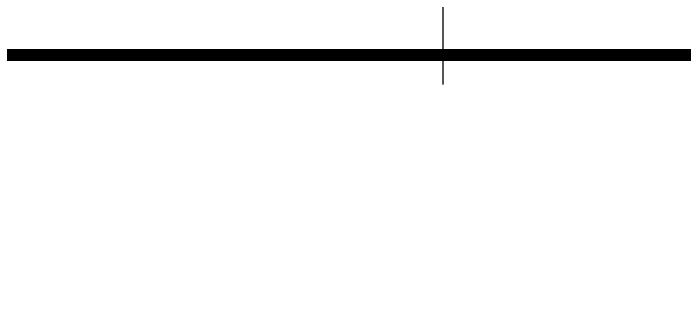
# Model space of a CAD drawing. Header units: millimetres. Extents: x -4760 to 87103, y -23275 to 20441.
# Drawn here: x 4880 to 7122, y 13647 to 14659 of the extents above; entities that cross this region are included whole.
import ezdxf
from ezdxf.enums import TextEntityAlignment as Align

# ---------------------------------------------------------------- set-up
doc = ezdxf.new("R2010")
doc.units = ezdxf.units.MM
doc.header["$LTSCALE"] = 150
doc.linetypes.add('ACAD_ISO10W100', pattern=[18, 12, -3, 0, -3])
doc.linetypes.add('DASHED', pattern=[19.05, 12.7, -6.35])
doc.layers.add('ad-Primary Roof', color=5, linetype='Continuous', true_color=0x0000ff)
doc.layers.add('ad-Section Line', color=2, linetype='Continuous')
doc.styles.add('ARIAL', font='arial.ttf')

# ---------------------------------------------------------------- blocks, each defined once
blk = doc.blocks.new('A$Ca594aa6c')
at = {"layer": 'ad-Primary Roof', "linetype": 'DASHED', "ltscale": 2, "const_width": 40}
blk.add_lwpolyline([(12570, 900), (2380, 900), (7475, -4000)], close=True, dxfattribs=at)
blk = doc.blocks.new('1625W-Roof Plan')
at = {"rotation": 360}
blk.add_blockref('A$Ca594aa6c', (0, 13620), dxfattribs=at)
blk = doc.blocks.new('1625_West Villa')
blk.add_blockref('1625W-Roof Plan', (0, 0))
blk = doc.blocks.new('enuklfk')
at = {"layer": 'ad-Section Line', "linetype": 'ACAD_ISO10W100', "ltscale": 0.5}
blk.add_line((-3847.77, 0), (829.32, 0), dxfattribs=at)
at = {"layer": 'ad-Section Line', "linetype": 'Continuous', "style": 'ARIAL', "width": 0.8}
blk.add_attdef('SECTION-LETTER', text='', height=80, rotation=2340, dxfattribs=at).set_placement((916.85, 0), align=Align.MIDDLE)
blk = doc.blocks.new('A$Cc6252a0d')
at = {"layer": 'ad-Section Line', "xscale": 4.313292429215458, "yscale": 4.313292429215458, "zscale": 4.313292429215458, "rotation": 90}
blk.add_blockref('enuklfk', (6315.4, -71.1), dxfattribs=at)

msp = doc.modelspace()

# ---------------------------------------------------------------- block references
msp.add_blockref('1625_West Villa', (0, 0))

# ---------------------------------------------------------------- next in the draw order: block references
msp.add_blockref('A$Cc6252a0d', (0, 13620))

doc.saveas('drawing.dxf')
